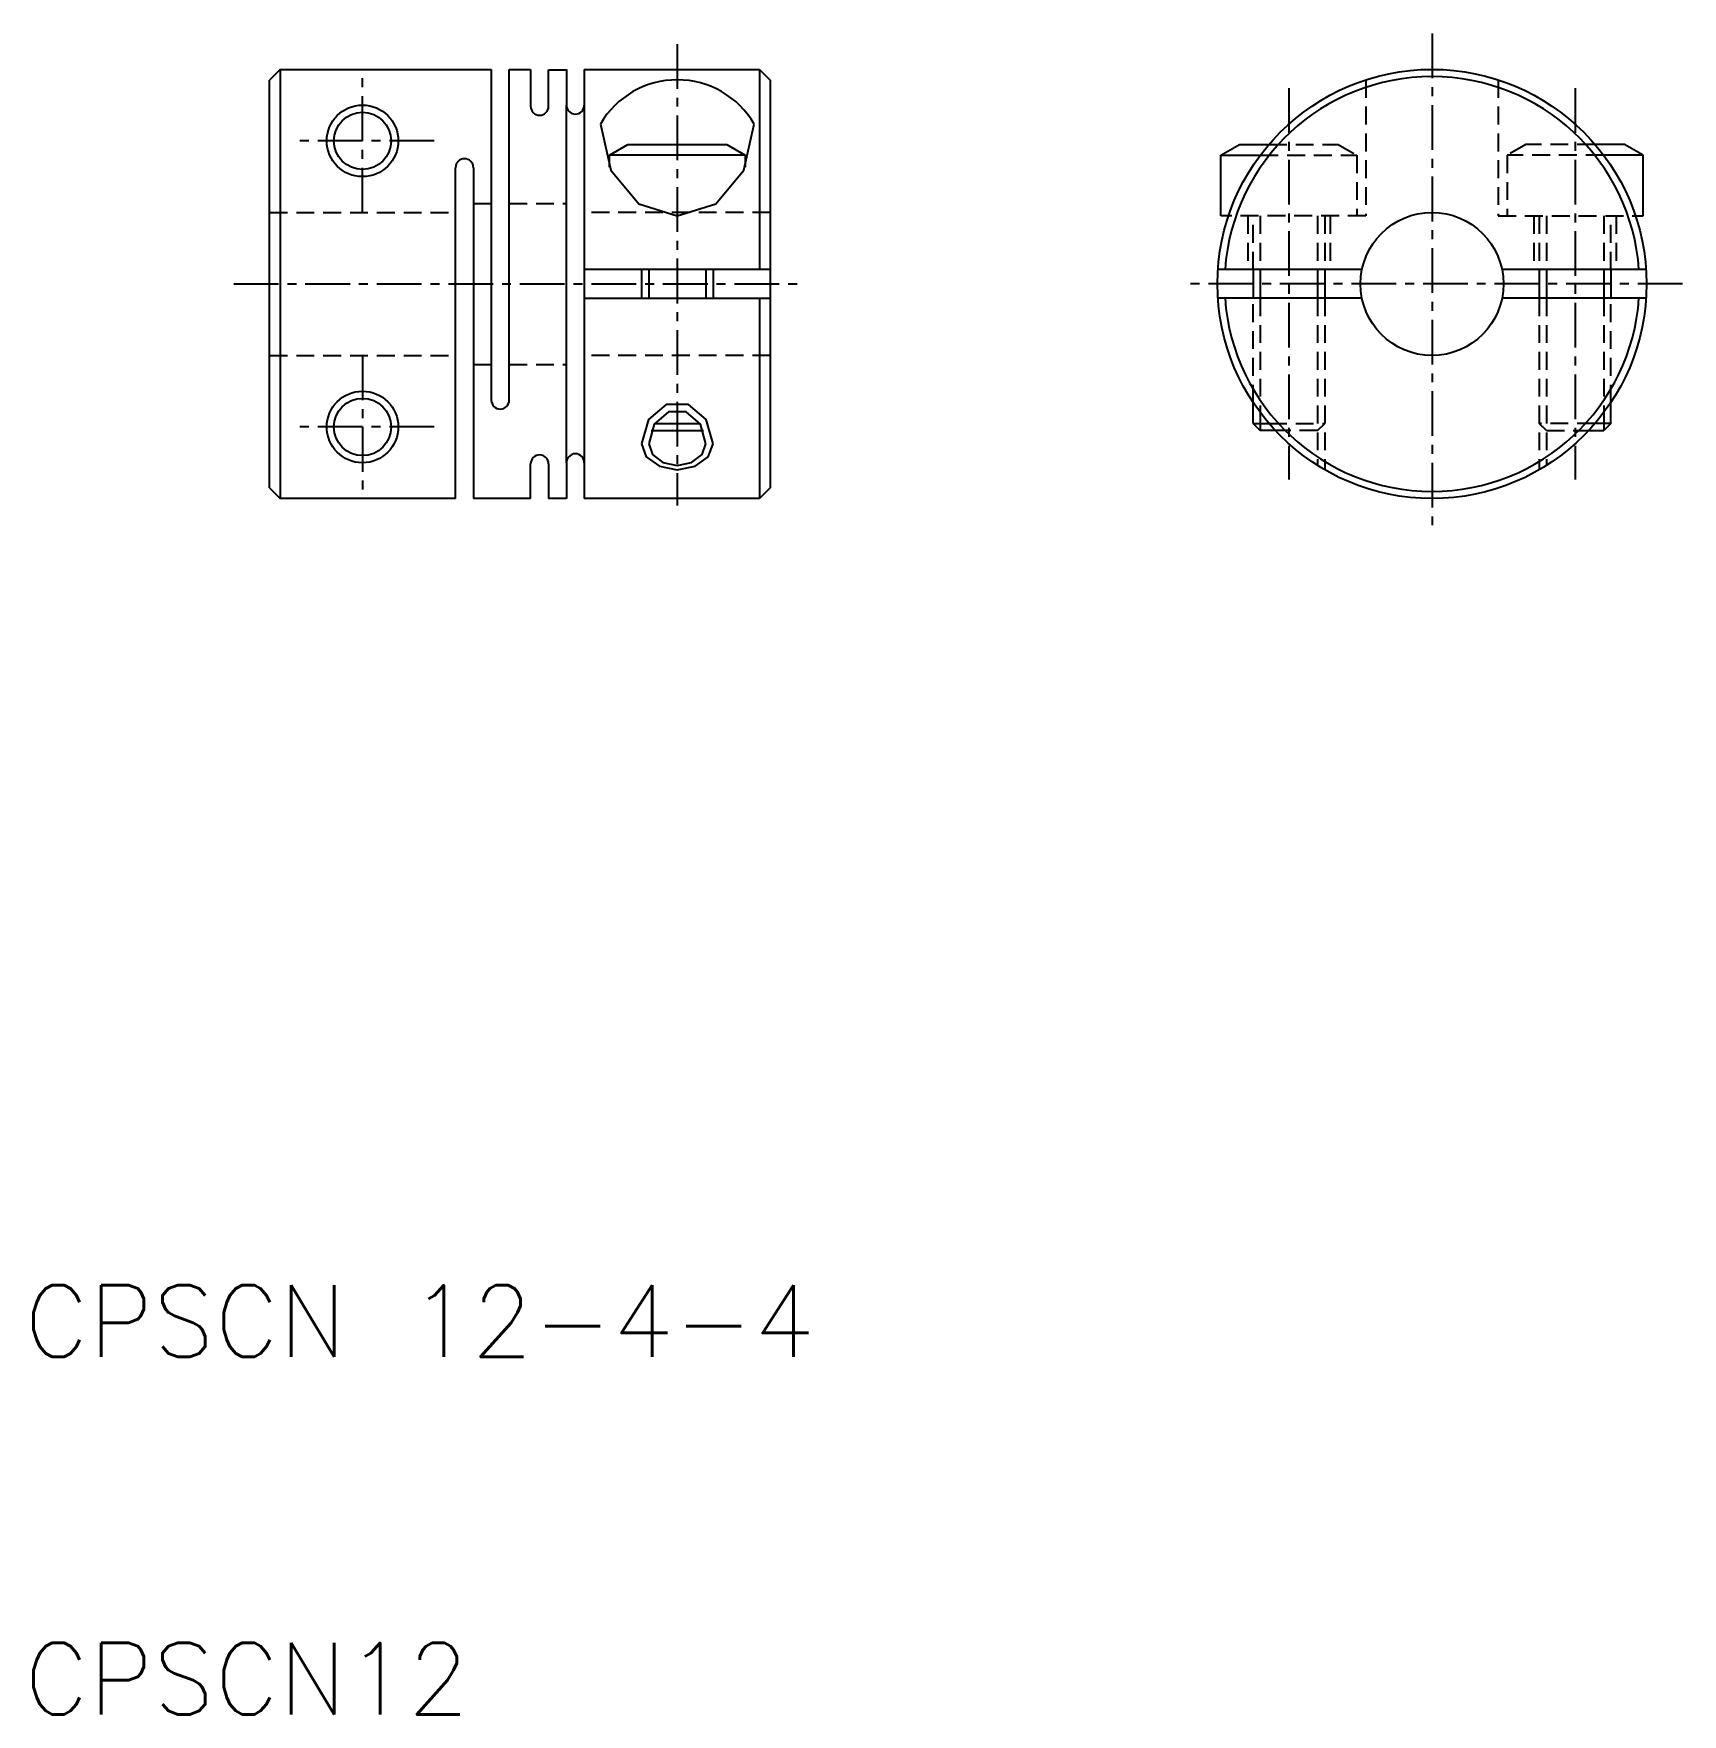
# Model space of a CAD drawing. Extents: x 43.4 to 89.5, y 10 to 57.
import ezdxf

# ---------------------------------------------------------------- set-up
doc = ezdxf.new("R2010")
doc.units = 0
doc.linetypes.add('CENTER', pattern=[2, 1.25, -0.25, 0.25, -0.25])
doc.linetypes.add('DASHED', pattern=[0.75, 0.5, -0.25])
doc.layers.get('0').update_dxf_attribs({"linetype": 'CONTINUOUS'})
doc.layers.add('CENTER', color=1, linetype='CENTER')
doc.styles.get("Standard").update_dxf_attribs({"font": 'txt.shx'})

msp = doc.modelspace()

# ---------------------------------------------------------------- linework, layer by layer
at = {"color": 7, "linetype": 'CONTINUOUS'}
for p, q in [((50.3, 56), (50, 55.7)), ((50.3, 56), (50.3, 44)), ((50.3, 56), (56.2, 56)), ((56.2, 56), (56.2, 46.75)), ((56.7, 46.75), (56.7, 56)), ((56.7, 56), (57.3, 56)), ((57.3, 56), (57.3, 54.968242)), ((57.8, 54.968242), (57.8, 55.990498)), ((57.8, 55.990498), (58.3, 55.990498)), ((58.3, 56), (58.3, 55)), ((58.8, 56), (63.7, 56)), ((58.8, 56), (58.8, 55)), ((63.7, 56), (63.7, 50.4)), ((63.7, 56), (64, 55.7)), ((50, 44.3), (50, 55.7)), ((64, 55.7), (64, 44.3)), ((58.3, 45), (58.3, 55)), ((58.8, 55), (58.8, 45)), ((59.5, 53.6), (60.019615, 53.9)), ((63.3, 53.6), (59.5, 53.6)), ((59.5, 53.268339), (59.5, 53.6)), ((60.019615, 53.9), (62.780385, 53.9)), ((62.780385, 53.9), (63.3, 53.6)), ((63.3, 53.6), (63.3, 53.268339)), ((76.6, 53.6), (77.119615, 53.9)), ((76.6, 51.9), (76.6, 53.6)), ((76.6, 53.6), (77.7, 53.6)), ((76.875, 53.6), (76.875, 53.6001)), ((77.119615, 53.9), (77.940395, 53.9)), ((77.15, 53.6), (77.1501, 53.6)), ((87.880385, 53.9), (87.059605, 53.9)), ((88.4, 53.6), (87.3, 53.6)), ((87.85, 53.6), (87.8499, 53.6)), ((88.4, 53.6), (87.880385, 53.9)), ((88.125, 53.6), (88.125, 53.6001)), ((88.4, 51.9), (88.4, 53.6)), ((55.2, 44), (55.2, 53.25)), ((55.7, 53.25), (55.7, 44)), ((76.808779, 51.9), (76.6, 51.9)), ((88.191221, 51.9), (88.4, 51.9)), ((64, 50.4), (58.8, 50.4)), ((60.4, 50.4), (60.4, 49.6)), ((62.4, 50.4), (62.4, 49.6)), ((80.540408, 50.4), (76.513348, 50.4)), ((77.5, 50.4), (77.5, 49.6)), ((79.5, 50.4), (79.5, 49.6)), ((88.486652, 50.4), (84.459592, 50.4)), ((85.5, 50.4), (85.5, 49.6)), ((87.5, 50.4), (87.5, 49.6)), ((58.8, 49.6), (64, 49.6)), ((63.7, 49.6), (63.7, 44)), ((80.540408, 49.6), (76.513348, 49.6)), ((88.486652, 49.6), (84.459592, 49.6)), ((77.5, 46.1), (77.5, 46.683375)), ((87.5, 46.1), (87.5, 46.683375)), ((60.765337, 46.1), (62.034663, 46.1)), ((77.5, 46.1), (77.940395, 46.1)), ((77.5, 46.1), (77.7, 45.9)), ((87.5, 46.1), (87.059605, 46.1)), ((87.5, 46.1), (87.3, 45.9)), ((60.665393, 45.9), (62.134607, 45.9)), ((78.119361, 45.9), (77.7, 45.9)), ((86.880639, 45.9), (87.3, 45.9)), ((57.3, 44), (57.3, 44.968242)), ((57.8, 44.968242), (57.8, 44)), ((58.3, 45), (58.3, 44)), ((58.8, 45), (58.8, 44)), ((58.8, 45), (58.8, 44)), ((50, 44.3), (50.3, 44)), ((64, 44.3), (63.7, 44)), ((55.2, 44), (50.3, 44)), ((57.3, 44), (55.7, 44)), ((58.3, 44), (57.8, 44)), ((63.7, 44), (58.8, 44))]:
    msp.add_line(p, q, dxfattribs=at)
at = {"color": 3, "linetype": 'DASHED'}
for p, q in [((80.65, 55.70767), (80.65, 51.9)), ((84.35, 55.70767), (84.35, 51.9)), ((77.7, 53.6), (80.4, 53.6)), ((77.940395, 53.9), (79.880385, 53.9)), ((79.880385, 53.9), (80.4, 53.6)), ((80.4, 53.6), (80.4, 51.9)), ((85.119615, 53.9), (84.6, 53.6)), ((87.3, 53.6), (84.6, 53.6)), ((84.6, 53.6), (84.6, 51.9)), ((87.059605, 53.9), (85.119615, 53.9)), ((55.7, 52.25), (56.2, 52.25)), ((56.7, 52.25), (58.3, 52.25)), ((56.7, 52.25), (58.3, 52.25)), ((50, 52), (55.2, 52)), ((64, 52), (58.8, 52)), ((80.65, 51.9), (76.808779, 51.9)), ((77.35, 51.9), (77.35, 50.4)), ((77.5, 50.4), (77.5, 51.9)), ((77.7, 51.9), (77.7, 50.4)), ((79.3, 51.9), (79.3, 50.4)), ((79.5, 51.9), (79.5, 50.4)), ((79.65, 51.9), (79.65, 50.4)), ((84.35, 51.9), (88.191221, 51.9)), ((85.35, 51.9), (85.35, 50.4)), ((85.5, 51.9), (85.5, 50.4)), ((85.7, 51.9), (85.7, 50.4)), ((87.3, 51.9), (87.3, 50.4)), ((87.5, 50.4), (87.5, 51.9)), ((87.65, 51.9), (87.65, 50.4)), ((77.5, 46.683375), (77.5, 49.6)), ((77.7, 49.6), (77.7, 46.467649)), ((79.3, 49.6), (79.3, 44.924569)), ((79.5, 49.6), (79.5, 44.803847)), ((85.5, 49.6), (85.5, 44.803847)), ((85.7, 49.6), (85.7, 44.924569)), ((87.3, 49.6), (87.3, 46.467649)), ((87.5, 46.683375), (87.5, 49.6)), ((50, 48), (55.2, 48)), ((64, 48), (58.8, 48)), ((55.7, 47.75), (56.2, 47.75)), ((56.7, 47.75), (58.3, 47.75)), ((56.7, 47.75), (58.3, 47.75)), ((77.940395, 46.1), (79.5, 46.1)), ((79.3, 45.9), (79.5, 46.1)), ((87.059605, 46.1), (85.5, 46.1)), ((85.7, 45.9), (85.5, 46.1)), ((79.3, 45.9), (78.119361, 45.9)), ((85.7, 45.9), (86.880639, 45.9))]:
    msp.add_line(p, q, dxfattribs=at)
at = {"color": 3, "linetype": 'CONTINUOUS'}
for p, q in [((60.6, 50.4), (60.6, 49.6)), ((62.2, 50.4), (62.2, 49.6)), ((77.7, 50.4), (77.7, 49.6)), ((79.3, 50.4), (79.3, 49.6)), ((85.7, 50.4), (85.7, 49.6)), ((87.3, 50.4), (87.3, 49.6)), ((77.7, 46.467649), (77.7, 45.9)), ((87.3, 46.467649), (87.3, 45.9))]:
    msp.add_line(p, q, dxfattribs=at)
at = {"color": 7, "linetype": 'CONTINUOUS', "flags": 128}
for points in [[(59.250001, 54.472136), (59.538046, 53.186068), (60.325001, 52.244601), (61.4, 51.900001), (62.475, 52.244601), (63.261955, 53.186068), (63.55, 54.472136)], [(62.2, 45.527864), (62.047214, 46.080256), (61.647214, 46.421654), (61.152787, 46.421654), (60.752787, 46.080256), (60.600001, 45.527864)], [(60.6, 45.527864), (60.70718, 45.226217), (61, 45.005395), (61.4, 44.924569), (61.8, 45.005395), (62.092821, 45.226217), (62.2, 45.527864)]]:
    msp.add_lwpolyline(points, dxfattribs=at)
at = {"color": 3, "linetype": 'CONTINUOUS', "flags": 128}
for points in [[(62.400001, 45.527864), (62.209018, 46.207057), (61.709018, 46.626821), (61.090983, 46.626821), (60.590983, 46.207057), (60.4, 45.527864)], [(60.4, 45.527864), (60.533975, 45.165856), (60.9, 44.900848), (61.4, 44.803848), (61.9, 44.900848), (62.266026, 45.165856), (62.4, 45.527864)]]:
    msp.add_lwpolyline(points, dxfattribs=at)
at = {"color": 7, "linetype": 'CONTINUOUS'}
for centre, radius in [((82.5, 50), 6), ((52.6, 54), 0.8), ((82.5, 50), 2), ((52.6, 46), 0.8)]:
    msp.add_circle(centre, radius, dxfattribs=at)
at = {"color": 3, "linetype": 'CONTINUOUS'}
for centre in [(52.6, 54), (52.6, 46)]:
    msp.add_circle(centre, 1, dxfattribs=at)
at = {"color": 7, "linetype": 'CONTINUOUS'}
for centre, radius, start, end in [((61.4, 53.219255), 2.488415, 30.230867, 149.769133), ((82.5, 50), 5.8, 3.954572, 176.045428), ((58.55, 55), 0.25, 180, 0), ((57.55, 54.968242), 0.25, 180, 0), ((55.45, 53.25), 0.25, 0, 180), ((82.5, 50), 5.8, 183.954572, 356.045428), ((56.45, 46.75), 0.25, 180, 0), ((57.55, 44.968242), 0.25, 0, 180), ((58.55, 45), 0.25, 0, 180)]:
    msp.add_arc(centre, radius, start, end, dxfattribs=at)
at = {"layer": 'CENTER', "color": 1, "linetype": 'CENTER'}
for p, q in [((82.5, 57), (82.5, 43)), ((61.4, 56.70767), (61.4, 43.803847)), ((52.6, 52), (52.6, 56)), ((78.5, 55.472136), (78.5, 44.527864)), ((86.5, 55.472136), (86.5, 44.527864)), ((54.6, 54), (50.6, 54)), ((49, 50), (65, 50)), ((89.5, 50), (75.5, 50)), ((52.6, 48), (52.6, 44)), ((54.6, 46), (50.6, 46))]:
    msp.add_line(p, q, dxfattribs=at)

# ---------------------------------------------------------------- texts
at = {"color": 7, "linetype": 'CONTINUOUS'}
for s, p in [('CPSCN 12-4-4', (43.147019, 20)), ('CPSCN12', (43.147019, 10))]:
    msp.add_text(s, height=2, dxfattribs=at).set_placement(p)

doc.saveas('drawing.dxf')
